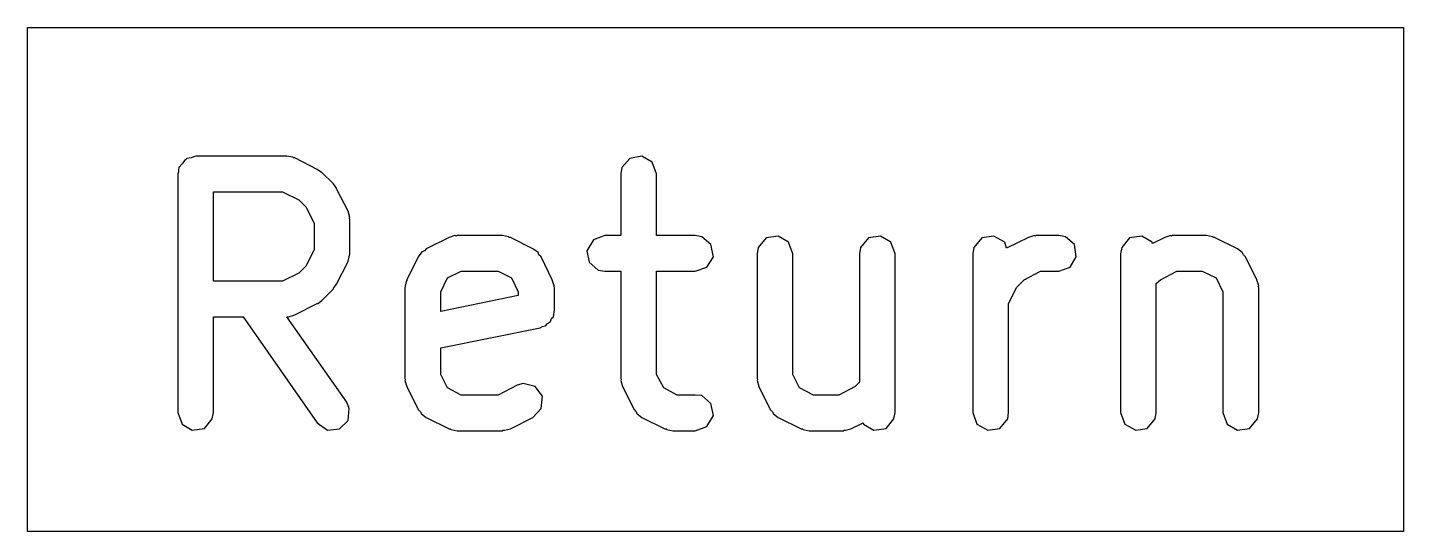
# Model space of a CAD drawing. Extents: x 4.8 to 22.9, y -15 to -10.8.
# Drawn here: x 15.5555 to 15.7826, y -13.0332 to -12.9501 of the extents above; entities that cross this region are included whole.
import ezdxf

# ---------------------------------------------------------------- set-up
doc = ezdxf.new("R2010")
doc.units = 0
doc.header["$MEASUREMENT"] = 0
doc.layers.add('BLACK', color=7, linetype='CONTINUOUS')

msp = doc.modelspace()

# ---------------------------------------------------------------- linework, layer by layer
at = {"layer": 'BLACK', "linetype": 'CONTINUOUS'}
for p, q in [((15.5555, -13.0332), (15.5555, -12.9501)), ((15.5555, -12.9501), (15.7826, -12.9501)), ((15.7826, -12.9501), (15.7826, -13.0332)), ((15.5816, -12.9719), (15.5814, -12.972)), ((15.5818, -12.9717), (15.5816, -12.9719)), ((15.5825, -12.9716), (15.5818, -12.9717)), ((15.5833, -12.9713), (15.5825, -12.9716)), ((15.5983, -12.9713), (15.5833, -12.9713)), ((15.5993, -12.9715), (15.5983, -12.9713)), ((15.5994, -12.9716), (15.5993, -12.9715)), ((15.5996, -12.9716), (15.5994, -12.9716)), ((15.6033, -12.9735), (15.5996, -12.9716)), ((15.6549, -12.9717), (15.6536, -12.9732)), ((15.6569, -12.9713), (15.6549, -12.9717)), ((15.6586, -12.9723), (15.6569, -12.9713)), ((15.5804, -12.9739), (15.5803, -12.9742)), ((15.5803, -12.9742), (15.5803, -13.0136)), ((15.5805, -12.9732), (15.5804, -12.9736)), ((15.5804, -12.9736), (15.5804, -12.9737)), ((15.5804, -12.9737), (15.5804, -12.9739)), ((15.581, -12.9726), (15.5805, -12.9732)), ((15.5814, -12.972), (15.581, -12.9726)), ((15.604, -12.974), (15.6033, -12.9735)), ((15.6041, -12.974), (15.604, -12.974)), ((15.606, -12.9759), (15.6041, -12.974)), ((15.6536, -12.9732), (15.6534, -12.9742)), ((15.6534, -12.9742), (15.6534, -12.9844)), ((15.6593, -12.9742), (15.6586, -12.9723)), ((15.6593, -12.9844), (15.6593, -12.9742)), ((15.6065, -12.9766), (15.606, -12.9759)), ((15.5862, -12.9919), (15.5862, -12.9772)), ((15.5862, -12.9772), (15.5976, -12.9772)), ((15.5976, -12.9772), (15.6003, -12.9785)), ((15.6003, -12.9785), (15.6015, -12.9797)), ((15.6065, -12.9767), (15.6065, -12.9766)), ((15.6084, -12.9804), (15.6065, -12.9767)), ((15.6015, -12.9797), (15.6028, -12.9824)), ((15.6087, -12.9814), (15.6084, -12.9804)), ((15.6028, -12.9824), (15.6028, -12.9867)), ((15.6086, -12.9816), (15.6087, -12.9814)), ((15.6087, -12.9817), (15.6086, -12.9816)), ((15.6087, -12.9874), (15.6087, -12.9817)), ((15.6251, -12.9847), (15.6213, -12.9866)), ((15.626, -12.9844), (15.6251, -12.9847)), ((15.6262, -12.9845), (15.626, -12.9844)), ((15.6264, -12.9844), (15.6262, -12.9845)), ((15.6339, -12.9844), (15.6264, -12.9844)), ((15.6349, -12.9846), (15.6339, -12.9844)), ((15.635, -12.9847), (15.6349, -12.9846)), ((15.6352, -12.9847), (15.635, -12.9847)), ((15.6389, -12.9866), (15.6352, -12.9847)), ((15.6489, -12.9851), (15.6478, -12.9869)), ((15.6508, -12.9844), (15.6489, -12.9851)), ((15.6534, -12.9844), (15.6508, -12.9844)), ((15.6657, -12.9844), (15.6593, -12.9844)), ((15.6668, -12.9846), (15.6657, -12.9844)), ((15.6683, -12.9859), (15.6668, -12.9846)), ((15.6774, -12.9848), (15.6761, -12.9864)), ((15.6794, -12.9845), (15.6774, -12.9848)), ((15.6811, -12.9855), (15.6794, -12.9845)), ((15.6818, -12.9874), (15.6811, -12.9855)), ((15.6943, -12.9848), (15.693, -12.9864)), ((15.6963, -12.9845), (15.6943, -12.9848)), ((15.698, -12.9855), (15.6963, -12.9845)), ((15.6987, -12.9874), (15.698, -12.9855)), ((15.713, -12.9848), (15.7117, -12.9864)), ((15.715, -12.9845), (15.713, -12.9848)), ((15.7168, -12.9855), (15.715, -12.9845)), ((15.7171, -12.9865), (15.7168, -12.9855)), ((15.7207, -12.9847), (15.7171, -12.9865)), ((15.7217, -12.9844), (15.7207, -12.9847)), ((15.7218, -12.9845), (15.7217, -12.9844)), ((15.722, -12.9844), (15.7218, -12.9845)), ((15.7257, -12.9844), (15.722, -12.9844)), ((15.7268, -12.9846), (15.7257, -12.9844)), ((15.7283, -12.9859), (15.7268, -12.9846)), ((15.7374, -12.9848), (15.7361, -12.9864)), ((15.7394, -12.9845), (15.7374, -12.9848)), ((15.7411, -12.9855), (15.7394, -12.9845)), ((15.7412, -12.9857), (15.7411, -12.9855)), ((15.7432, -12.9847), (15.7412, -12.9857)), ((15.7442, -12.9844), (15.7432, -12.9847)), ((15.7443, -12.9845), (15.7442, -12.9844)), ((15.7445, -12.9844), (15.7443, -12.9845)), ((15.7501, -12.9844), (15.7445, -12.9844)), ((15.7511, -12.9846), (15.7501, -12.9844)), ((15.7513, -12.9847), (15.7511, -12.9846)), ((15.7514, -12.9847), (15.7513, -12.9847)), ((15.7552, -12.9866), (15.7514, -12.9847)), ((15.6028, -12.9867), (15.6015, -12.9894)), ((15.6085, -12.9884), (15.6087, -12.9874)), ((15.6206, -12.9871), (15.62, -12.9879)), ((15.621, -12.9869), (15.6206, -12.9871)), ((15.6213, -12.9866), (15.621, -12.9869)), ((15.6398, -12.9872), (15.6389, -12.9866)), ((15.6399, -12.9876), (15.6398, -12.9872)), ((15.6403, -12.9879), (15.6399, -12.9876)), ((15.6478, -12.9869), (15.6482, -12.9888)), ((15.6687, -12.9879), (15.6683, -12.9859)), ((15.6761, -12.9864), (15.6759, -12.9874)), ((15.6759, -12.9874), (15.6759, -13.008)), ((15.6818, -13.0073), (15.6818, -12.9874)), ((15.693, -12.9864), (15.6928, -12.9874)), ((15.6928, -12.9874), (15.6928, -13.0086)), ((15.6987, -13.0136), (15.6987, -12.9874)), ((15.7117, -12.9864), (15.7115, -12.9874)), ((15.7115, -12.9874), (15.7115, -13.0136)), ((15.7286, -12.9879), (15.7283, -12.9859)), ((15.7361, -12.9864), (15.7359, -12.9874)), ((15.7359, -12.9874), (15.7359, -13.0136)), ((15.756, -12.9872), (15.7552, -12.9866)), ((15.7562, -12.9876), (15.756, -12.9872)), ((15.7565, -12.9879), (15.7562, -12.9876)), ((15.6015, -12.9894), (15.6003, -12.9906)), ((15.6065, -12.9924), (15.6084, -12.9887)), ((15.6084, -12.9885), (15.6085, -12.9884)), ((15.6084, -12.9887), (15.6084, -12.9885)), ((15.62, -12.9879), (15.6181, -12.9917)), ((15.6421, -12.9917), (15.6403, -12.9879)), ((15.6482, -12.9888), (15.6497, -12.9901)), ((15.6497, -12.9901), (15.6508, -12.9903)), ((15.6657, -12.9903), (15.6676, -12.9896)), ((15.6676, -12.9896), (15.6687, -12.9879)), ((15.7257, -12.9903), (15.7276, -12.9896)), ((15.7276, -12.9896), (15.7286, -12.9879)), ((15.7584, -12.9917), (15.7565, -12.9879)), ((15.5976, -12.9919), (15.5862, -12.9919)), ((15.6003, -12.9906), (15.5976, -12.9919)), ((15.618, -12.992), (15.6178, -12.993)), ((15.6181, -12.9918), (15.618, -12.992)), ((15.6181, -12.9917), (15.6181, -12.9918)), ((15.6237, -12.9937), (15.6248, -12.9914)), ((15.6248, -12.9914), (15.6271, -12.9903)), ((15.6271, -12.9903), (15.6332, -12.9903)), ((15.6332, -12.9903), (15.6354, -12.9914)), ((15.6354, -12.9914), (15.6365, -12.9937)), ((15.6424, -12.9927), (15.6421, -12.9917)), ((15.6508, -12.9903), (15.6534, -12.9903)), ((15.6534, -12.9903), (15.6534, -13.008)), ((15.6593, -13.0073), (15.6593, -12.9903)), ((15.6593, -12.9903), (15.6657, -12.9903)), ((15.7188, -12.9929), (15.72, -12.9917)), ((15.72, -12.9917), (15.7227, -12.9903)), ((15.7227, -12.9903), (15.7257, -12.9903)), ((15.7418, -12.9923), (15.7425, -12.9917)), ((15.7418, -13.0136), (15.7418, -12.9923)), ((15.7425, -12.9917), (15.7452, -12.9903)), ((15.7452, -12.9903), (15.7494, -12.9903)), ((15.7494, -12.9903), (15.7517, -12.9914)), ((15.7517, -12.9914), (15.7528, -12.9937)), ((15.7587, -12.9927), (15.7584, -12.9917)), ((15.6041, -12.9951), (15.606, -12.9932)), ((15.606, -12.9931), (15.6065, -12.9924)), ((15.606, -12.9932), (15.606, -12.9931)), ((15.6178, -12.993), (15.6178, -13.008)), ((15.6237, -12.9969), (15.6237, -12.9937)), ((15.6365, -12.9943), (15.6237, -12.9969)), ((15.6365, -12.9937), (15.6365, -12.9943)), ((15.6424, -12.9928), (15.6424, -12.9927)), ((15.6425, -12.993), (15.6424, -12.9928)), ((15.6425, -12.9967), (15.6425, -12.993)), ((15.7174, -12.9956), (15.7188, -12.9929)), ((15.7528, -12.9937), (15.7528, -13.0136)), ((15.7586, -12.9928), (15.7587, -12.9927)), ((15.7587, -12.993), (15.7586, -12.9928)), ((15.7587, -13.0136), (15.7587, -12.993)), ((15.5996, -12.9975), (15.6033, -12.9956)), ((15.6033, -12.9956), (15.6034, -12.9956)), ((15.6034, -12.9956), (15.6041, -12.9951)), ((15.6423, -12.9978), (15.6425, -12.9967)), ((15.7174, -13.0136), (15.7174, -12.9956)), ((15.5862, -13.0136), (15.5862, -12.9978)), ((15.5862, -12.9978), (15.5911, -12.9978)), ((15.5911, -12.9978), (15.6033, -13.0153)), ((15.6082, -13.0119), (15.5983, -12.9978)), ((15.5983, -12.9978), (15.5984, -12.9978)), ((15.5984, -12.9978), (15.5986, -12.9978)), ((15.5986, -12.9978), (15.5996, -12.9975)), ((15.641, -12.9993), (15.6413, -12.9989)), ((15.6413, -12.9989), (15.6418, -12.9986)), ((15.6418, -12.9986), (15.642, -12.9981)), ((15.642, -12.9981), (15.6423, -12.9978)), ((15.6237, -13.0029), (15.6401, -12.9996)), ((15.6401, -12.9996), (15.6405, -12.9994)), ((15.6405, -12.9994), (15.641, -12.9993)), ((15.6237, -13.0073), (15.6237, -13.0029)), ((15.6178, -13.008), (15.6179, -13.0082)), ((15.6179, -13.0082), (15.6178, -13.0083)), ((15.6248, -13.0095), (15.6237, -13.0073)), ((15.6534, -13.008), (15.6535, -13.0082)), ((15.6535, -13.0082), (15.6534, -13.0083)), ((15.6605, -13.0095), (15.6593, -13.0073)), ((15.6759, -13.008), (15.676, -13.0082)), ((15.676, -13.0082), (15.6759, -13.0083)), ((15.6829, -13.0095), (15.6818, -13.0073)), ((15.6178, -13.0083), (15.6181, -13.0093)), ((15.6181, -13.0093), (15.62, -13.0131)), ((15.6271, -13.0107), (15.6248, -13.0095)), ((15.6363, -13.0091), (15.6332, -13.0107)), ((15.6373, -13.0088), (15.6363, -13.0091)), ((15.6393, -13.0093), (15.6373, -13.0088)), ((15.6405, -13.0109), (15.6393, -13.0093)), ((15.6534, -13.0083), (15.6537, -13.0093)), ((15.6537, -13.0093), (15.6556, -13.0131)), ((15.6627, -13.0107), (15.6605, -13.0095)), ((15.6759, -13.0083), (15.6762, -13.0093)), ((15.6762, -13.0093), (15.6781, -13.0131)), ((15.6852, -13.0107), (15.6829, -13.0095)), ((15.6921, -13.0093), (15.6894, -13.0107)), ((15.6928, -13.0086), (15.6921, -13.0093)), ((15.6086, -13.0129), (15.6082, -13.0119)), ((15.6332, -13.0107), (15.6271, -13.0107)), ((15.6403, -13.0129), (15.6405, -13.0109)), ((15.6657, -13.0107), (15.6627, -13.0107)), ((15.6668, -13.0108), (15.6657, -13.0107)), ((15.6683, -13.0121), (15.6668, -13.0108)), ((15.6687, -13.0141), (15.6683, -13.0121)), ((15.6894, -13.0107), (15.6852, -13.0107)), ((15.5803, -13.0136), (15.581, -13.0155)), ((15.5847, -13.0162), (15.586, -13.0146)), ((15.586, -13.0146), (15.5862, -13.0136)), ((15.607, -13.0163), (15.6084, -13.0149)), ((15.6084, -13.0149), (15.6086, -13.0129)), ((15.62, -13.0131), (15.6203, -13.0134)), ((15.6203, -13.0134), (15.6205, -13.0138)), ((15.6205, -13.0138), (15.6213, -13.0144)), ((15.6213, -13.0144), (15.6251, -13.0163)), ((15.6352, -13.0163), (15.6389, -13.0144)), ((15.6389, -13.0144), (15.6403, -13.0129)), ((15.6556, -13.0131), (15.6559, -13.0134)), ((15.6559, -13.0134), (15.6561, -13.0138)), ((15.6561, -13.0138), (15.6569, -13.0144)), ((15.6569, -13.0144), (15.6607, -13.0163)), ((15.6676, -13.0159), (15.6687, -13.0141)), ((15.6781, -13.0131), (15.6784, -13.0134)), ((15.6784, -13.0134), (15.6786, -13.0138)), ((15.6786, -13.0138), (15.6794, -13.0144)), ((15.6794, -13.0144), (15.6832, -13.0163)), ((15.6972, -13.0162), (15.6985, -13.0146)), ((15.6985, -13.0146), (15.6987, -13.0136)), ((15.7115, -13.0136), (15.7122, -13.0155)), ((15.716, -13.0162), (15.7173, -13.0146)), ((15.7173, -13.0146), (15.7174, -13.0136)), ((15.7359, -13.0136), (15.7366, -13.0155)), ((15.7403, -13.0162), (15.7416, -13.0146)), ((15.7416, -13.0146), (15.7418, -13.0136)), ((15.7528, -13.0136), (15.7535, -13.0155)), ((15.7572, -13.0162), (15.7585, -13.0146)), ((15.7585, -13.0146), (15.7587, -13.0136)), ((15.581, -13.0155), (15.5827, -13.0165)), ((15.5827, -13.0165), (15.5847, -13.0162)), ((15.6033, -13.0153), (15.605, -13.0165)), ((15.605, -13.0165), (15.607, -13.0163)), ((15.6251, -13.0163), (15.6252, -13.0163)), ((15.6252, -13.0163), (15.6254, -13.0164)), ((15.6254, -13.0164), (15.6264, -13.0166)), ((15.6264, -13.0166), (15.6339, -13.0166)), ((15.6339, -13.0166), (15.634, -13.0165)), ((15.634, -13.0165), (15.6342, -13.0165)), ((15.6342, -13.0165), (15.6352, -13.0163)), ((15.6607, -13.0163), (15.6609, -13.0163)), ((15.6609, -13.0163), (15.661, -13.0164)), ((15.661, -13.0164), (15.662, -13.0166)), ((15.662, -13.0166), (15.6657, -13.0166)), ((15.6657, -13.0166), (15.6676, -13.0159)), ((15.6832, -13.0163), (15.6834, -13.0163)), ((15.6834, -13.0163), (15.6835, -13.0164)), ((15.6835, -13.0164), (15.6845, -13.0166)), ((15.6845, -13.0166), (15.6901, -13.0166)), ((15.6901, -13.0166), (15.6903, -13.0165)), ((15.6903, -13.0165), (15.6905, -13.0165)), ((15.6905, -13.0165), (15.6914, -13.0163)), ((15.6914, -13.0163), (15.6934, -13.0153)), ((15.6934, -13.0153), (15.6935, -13.0155)), ((15.6935, -13.0155), (15.6952, -13.0165)), ((15.6952, -13.0165), (15.6972, -13.0162)), ((15.7122, -13.0155), (15.714, -13.0165)), ((15.714, -13.0165), (15.716, -13.0162)), ((15.7366, -13.0155), (15.7384, -13.0165)), ((15.7384, -13.0165), (15.7403, -13.0162)), ((15.7535, -13.0155), (15.7552, -13.0165)), ((15.7552, -13.0165), (15.7572, -13.0162)), ((15.7826, -13.0332), (15.5555, -13.0332))]:
    msp.add_line(p, q, dxfattribs=at)

doc.saveas('drawing.dxf')
